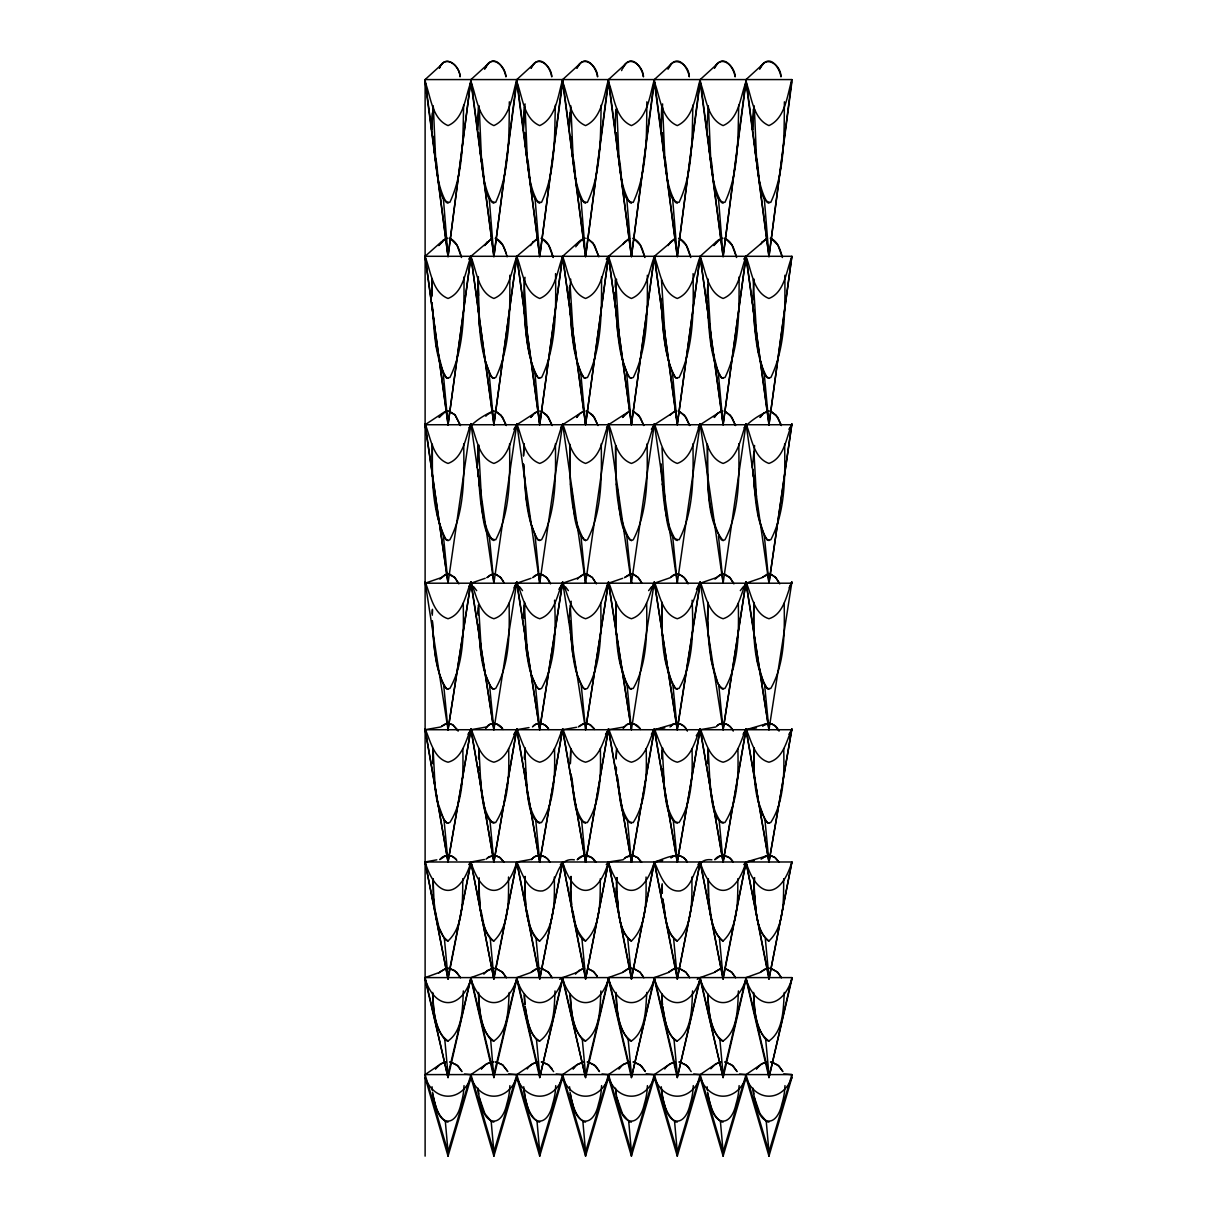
<?xml version="1.0" encoding="UTF-8"?>
<svg xmlns="http://www.w3.org/2000/svg" width="1217" height="1217" viewBox="0 0 1217 1217"><rect width="100%" height="100%" fill="white"/><g stroke="black" fill="none" stroke-linecap="round" stroke-linejoin="round"><path stroke-width="1.5" d="M523.538 456.071L524.04 443.749M432.309 615.224L432.4 609.884M478.342 276.624L478.433 295.746L477.977 279.788M478.159 615.224L478.57 604.879M523.979 617.004L524.527 603.206M569.86 615.224L569.952 609.884M478.616 759.012L479.118 748.577M524.466 759.012L524.968 748.577M616.152 759.012L616.654 748.577M616.274 887.832L616.03 899.971L617.08 877.594M662.002 759.012L662.504 748.577M569.358 287.029L569.039 303.2L570.712 279.134M615.102 292.415L614.889 303.2L616.547 279.134M615.209 287.029L615.346 279.834M662.2 883.755L662.276 892.822M432.704 992.433C433.724 1008.574 433.465 1031.103 448.039 1040.961C462.901 1030.693 462.551 1007.539 463.327 990.927M478.555 992.433C479.574 1008.574 479.315 1031.103 493.889 1040.961C508.463 1031.103 508.189 1008.574 509.208 992.433M616.091 992.433C617.11 1008.574 616.852 1031.103 631.425 1040.961C645.999 1031.103 645.74 1008.574 646.759 992.433M753.627 992.433C754.646 1008.574 754.388 1031.103 768.961 1040.961C783.535 1031.103 783.276 1008.574 784.296 992.433M431.883 279.058L431.746 296.674M477.718 453.789L478.083 445.726M523.508 455.447L524.04 444.175M432.309 613.733L432.446 609.291M478.144 613.733L478.342 607.815M569.845 613.733L569.997 609.291M432.278 113.014L431.639 129.9L433.252 105.773M478.327 107.385L477.49 129.9L479.102 105.773M478.6 757.856L479.057 749.413M524.177 107.385L523.34 129.9L525.059 103.901M524.451 757.856L525.044 747.786M569.815 113.014L569.176 129.9L570.788 105.773M615.026 129.9L615.802 109.256M616.137 757.856L616.608 749.413M661.713 107.385L660.877 129.9L662.611 103.901M661.987 757.856L662.58 747.786M753.338 109.256L752.562 129.9L754.175 105.773M433.085 880.636L434.104 904.627M464.042 1085.61L463.525 1092.197A83.988 78.709 0 0 1 460.954 1103.986C456.04 1126.805 440.037 1126.805 435.123 1103.986A83.988 78.709 0 0 1 432.537 1092.197M509.893 1085.61L509.375 1092.197A83.988 78.709 0 0 1 506.789 1103.986C501.891 1126.805 485.872 1126.805 480.974 1103.986A83.988 78.709 0 0 1 478.387 1092.197L477.977 1088.211M555.743 1085.61L555.226 1092.197A83.988 78.709 0 0 1 552.64 1103.986C547.741 1126.805 531.723 1126.805 526.824 1103.986A83.988 78.709 0 0 1 524.238 1092.197L523.964 1089.534M601.594 1085.61L601.076 1092.197A83.988 78.709 0 0 1 598.49 1103.986C593.577 1126.805 577.573 1126.805 572.659 1103.986A83.988 78.709 0 0 1 570.088 1092.197M647.429 1085.61L646.912 1092.197A83.988 78.709 0 0 1 644.341 1103.986C639.427 1126.805 623.423 1126.805 618.51 1103.986A83.988 78.709 0 0 1 615.924 1092.197L615.513 1088.211M693.279 1085.61L692.762 1092.197A83.988 78.709 0 0 1 690.176 1103.986C685.277 1126.805 669.259 1126.805 664.36 1103.986A83.988 78.709 0 0 1 661.774 1092.197L661.5 1089.534M708.172 880.636C709.146 900.169 707.427 926.304 722.426 940.893A2.936 2.936 0 0 0 723.111 940.969C738.978 926.304 737.578 899.12 737.867 878.674M739.13 1085.61L738.613 1092.197A83.988 78.709 0 0 1 736.026 1103.986C731.128 1126.805 715.109 1126.805 710.211 1103.986A83.988 78.709 0 0 1 707.625 1092.197M784.98 1085.61L784.463 1092.197A83.988 78.709 0 0 1 781.877 1103.986C776.963 1126.805 760.96 1126.805 756.046 1103.986A83.988 78.709 0 0 1 753.475 1092.197L753.049 1088.211M478.159 446.015L477.186 467.769L479.011 445.163M753.566 899.971L754.616 877.594M431.944 278.51L431.746 295.883M432.248 445.62C432.126 476.973 431.381 511.414 446.167 539.74L448.039 540.531L449.894 539.74C464.879 510.821 464.103 475.71 463.723 443.749M477.764 451.264L478.098 445.62M569.784 445.62C569.662 476.973 568.932 511.414 583.719 539.74L585.575 540.531L587.446 539.74C602.415 510.821 601.639 475.71 601.259 443.749M615.635 445.62C615.513 476.973 614.768 511.414 629.554 539.74L631.425 540.531L633.281 539.74C648.265 510.821 647.49 475.71 647.109 443.749M707.32 445.62C707.214 476.973 706.468 511.414 721.255 539.74L723.111 540.531L724.982 539.74C739.951 510.821 739.175 475.71 738.795 443.749M616.213 603.206L616.228 632.064L619.97 661.637L626.086 683.3L629.782 688.594L633.236 688.472C647.611 663.235 647.064 631.608 646.638 603.206M662.063 603.206L662.078 632.064L665.821 661.637L671.936 683.3L675.633 688.594L679.071 688.472C693.69 662.276 693.386 629.524 692.108 600.164M707.914 603.206L707.929 632.064L711.671 661.637L717.787 683.3L721.483 688.594L724.921 688.472C739.297 663.235 738.749 631.608 738.323 603.206M753.749 603.206L753.764 632.064L757.506 661.637L763.637 683.3L767.318 688.594L770.772 688.472C785.148 663.235 784.6 631.608 784.174 603.206M706.727 129.9L708.324 105.773M432.339 444.175L432.4 476.729M523.188 303.2L524.983 277.278M569.875 444.175L569.936 476.729M615.619 445.726L615.787 476.729M706.575 303.2L708.248 279.134M707.427 444.175C708.69 472.424 703.882 518.107 723.111 540.531M752.425 303.2L754.099 279.134M433.267 748.577L432.811 763.774M570.803 748.577L570.347 763.774M708.355 748.577L707.898 763.774M754.19 748.577L754.205 773.616L758.389 801.744L764.976 820.136L767.957 822.981L770.711 822.57C784.478 801.258 784.235 773.251 783.733 748.577M524.618 602.248L524.01 618.373M616.304 602.248C615.817 630.847 614.92 663.082 629.615 688.472L631.425 689.172M662.154 602.248C661.668 630.847 660.77 663.082 675.465 688.472L677.276 689.172M708.005 602.248L707.396 619.909M753.84 602.248C753.353 630.847 752.471 663.082 767.151 688.472L768.961 689.172M433.282 878.674L433.298 896.594M479.133 878.674C479.544 898.846 477.977 925.681 493.189 940.893A2.936 2.936 0 0 0 493.889 940.969C509.984 925.818 508.554 897.994 508.508 877.016M525.105 877.016C525.181 897.72 523.584 925.179 539.04 940.893A2.936 2.936 0 0 0 539.724 940.969C555.834 925.818 554.404 897.994 554.343 877.016M570.956 877.016C570.91 897.994 569.465 925.818 585.575 940.969C601.426 926.304 600.042 899.12 600.331 878.674M616.395 881.99L616.669 878.674M708.355 878.674L708.385 896.594M753.932 881.99L754.205 878.674M433.222 749.413L432.765 763.287M570.758 749.413L570.317 763.287M708.294 749.413L707.853 763.287M754.281 747.786C753.49 772.749 753.429 800.999 767.212 822.57L768.961 823.179M479.209 877.807L478.783 889.886L479.954 904.627M525.181 876.392L524.618 889.886L525.79 904.627M571.032 876.392L570.469 889.886L571.64 904.627M616.471 880.636L616.745 877.807M754.023 880.636L754.281 877.807M752.273 467.769L754.586 445.483M568.674 621.72L571.214 601.244M425.113 1156.15L425.113 79.577L791.887 79.577L768.961 256.65L746.036 81.904L746.036 79.577L763.029 64.06C771.289 54.765 779.975 69.126 780.979 76.854C781.04 64.136 764.656 54.217 759.727 69.263M531.114 68.03C536.895 53.746 551.666 65.596 551.757 76.869C550.753 69.141 542.067 54.75 533.791 64.06L516.814 79.577C512.22 94.941 510.303 118.201 493.889 125.594C477.718 118.794 476.684 96.386 470.964 81.904C465.244 96.386 464.194 118.794 448.039 125.594C431.868 118.794 430.833 96.386 425.113 81.904L448.039 256.65L470.964 79.577L487.956 64.06C496.217 54.765 504.903 69.126 505.907 76.854C505.709 65.961 491.242 53.35 485.309 67.969M470.964 81.904L493.889 256.65L516.814 81.904C522.519 96.386 523.569 118.794 539.724 125.594C556.154 118.201 558.071 94.941 562.65 79.577L579.642 64.06C587.902 54.765 596.589 69.126 597.593 76.854C597.517 65.566 582.73 53.761 576.964 68.03M516.814 81.904L539.724 256.65L562.65 81.904C568.369 96.386 569.419 118.794 585.575 125.594C602.004 118.201 603.906 94.941 608.5 79.577L625.492 64.06C633.753 54.765 642.439 69.126 643.443 76.854C643.352 65.566 628.581 53.761 622.815 68.03M562.65 81.904L585.575 256.65L608.5 81.904C614.22 96.386 615.254 118.794 631.425 125.594C647.855 118.201 649.756 94.941 654.35 79.577L671.343 64.06C679.603 54.765 688.29 69.126 689.294 76.854C689.339 64.136 672.971 54.217 668.027 69.263M608.5 81.904L631.425 256.65L654.35 81.904C660.07 96.386 661.105 118.794 677.276 125.594C693.69 118.201 695.607 94.941 700.186 79.577L717.178 64.06C725.454 54.765 734.125 69.126 735.129 76.854C735.053 65.566 720.281 53.761 714.501 68.03M654.35 81.904L677.276 256.65L700.186 81.904C705.906 96.386 706.955 118.794 723.111 125.594C739.282 118.794 740.316 96.386 746.036 81.904C751.756 96.386 752.806 118.794 768.961 125.594C785.391 118.201 787.293 94.941 791.887 79.577M700.186 81.904L723.111 256.65L746.036 81.904M768.961 256.65L791.887 81.904M468.712 259.13L470.964 256.3L448.039 424.733L470.964 256.3L492.018 238.441M585.301 238.167L580.6 240.175L562.65 256.3L539.724 424.733L516.814 256.3L493.889 424.733L516.814 256.3L537.868 238.441M523.477 298.211C524.74 323.342 526.276 349.142 534.917 372.995L539.724 424.733L562.65 256.3L585.575 424.733L608.5 256.3L629.554 238.441M576.462 359.198L580.768 372.995L585.575 424.733L608.5 256.3L606.249 259.13M722.837 238.167L718.136 240.175L700.186 256.3L677.276 424.733L654.35 256.3L631.425 424.733L654.35 256.3L675.405 238.441M661.014 298.211C662.291 323.342 663.813 349.142 672.469 372.995L677.276 424.733L700.186 256.3L723.111 424.733L746.036 256.3L767.106 238.441M706.94 301.268L711.504 346.632L718.304 372.995L723.111 424.733L746.036 256.3L743.8 259.13M791.887 256.3L768.961 424.733L791.887 256.3L425.113 256.3L448.039 424.733L443.231 372.995L436.416 346.632L431.944 302.835M432.948 484.001L437.801 517.636L443.399 535.815L448.039 583.202L425.113 423.896C430.651 437.238 432.552 457.972 448.039 463.434C463.525 457.972 465.426 437.238 470.964 423.896L493.889 583.202L516.814 423.896L539.724 583.202L562.65 423.896L585.575 583.202L608.5 423.896L631.425 583.202L654.35 423.896L677.276 583.202L700.186 423.896L723.111 583.202L746.036 423.896L768.961 583.202L791.887 423.896C786.349 437.238 784.448 457.972 768.961 463.434C753.475 457.972 751.574 437.238 746.036 423.896C740.499 437.238 738.597 457.972 723.111 463.434C707.625 457.972 705.723 437.238 700.186 423.896C694.664 437.238 692.762 457.972 677.276 463.434C661.789 457.972 659.888 437.238 654.35 423.896C648.813 437.238 646.912 457.972 631.425 463.434C615.939 457.972 614.037 437.238 608.5 423.896C602.963 437.238 601.061 457.972 585.575 463.434C570.088 457.972 568.187 437.238 562.65 423.896C557.112 437.238 555.211 457.972 539.724 463.434C524.238 457.972 522.336 437.238 516.814 423.896C511.277 437.238 509.375 457.972 493.889 463.434C478.403 457.972 476.501 437.238 470.964 423.896L448.039 583.202L425.113 424.733L444.342 412.015L447.506 411.011M791.887 423.896L768.961 583.202L764.337 535.815L758.723 517.636L753.871 484.001M789.072 587.841L791.887 582C786.471 594.596 783.946 614.129 768.961 618.738C753.977 614.129 751.467 594.596 746.036 582C740.621 594.596 738.095 614.129 723.111 618.738C708.142 614.129 705.617 594.596 700.186 582C694.77 594.596 692.245 614.129 677.276 618.738C662.291 614.129 659.766 594.596 654.35 582C648.92 594.596 646.41 614.129 631.425 618.738C616.441 614.129 613.916 594.596 608.5 582C603.084 594.596 600.559 614.129 585.575 618.738C570.59 614.129 568.08 594.596 562.65 582C557.234 594.596 554.709 614.129 539.724 618.738C524.755 614.129 522.23 594.596 516.814 582C511.383 594.596 508.858 614.129 493.889 618.738C478.905 614.129 476.379 594.596 470.964 582L448.039 729.728L470.964 582C465.533 594.596 463.023 614.129 448.039 618.738C433.054 614.129 430.529 594.596 425.113 582L448.039 729.728L443.703 685.262C434.941 665.334 433.495 643.002 432.354 621.507M539.724 728.907L562.65 582L539.724 729.728L516.814 582L493.889 729.728L470.964 583.202L485.187 578.303M608.5 582L585.575 729.728L608.5 582L631.425 729.728L608.5 583.202L622.724 578.303M654.35 582L677.276 729.728L654.35 582L631.425 729.728L627.09 685.262M677.276 728.907L700.186 582L723.111 729.728L746.036 582L723.111 729.728L718.791 685.262C710.013 665.334 708.583 643.002 707.442 621.507M791.887 582L768.961 729.728L746.036 583.202L762.04 577.695L766.558 574.515A7.241 7.196 0 0 1 771.274 574.485L775.807 577.603L779.747 583.871M448.039 862.138L470.964 728.907C476.258 740.605 479.574 758.587 493.889 762.207C508.189 758.587 511.52 740.605 516.814 728.907C522.093 740.605 525.425 758.587 539.724 762.207C554.039 758.587 557.356 740.605 562.65 728.907C567.943 740.605 571.275 758.587 585.575 762.207C599.875 758.587 603.206 740.605 608.5 728.907C613.794 740.605 617.125 758.587 631.425 762.207C645.725 758.587 649.057 740.605 654.35 728.907C659.644 740.605 662.961 758.587 677.276 762.207C691.575 758.587 694.907 740.605 700.186 728.907C705.48 740.605 708.811 758.587 723.111 762.207C737.426 758.587 740.742 740.605 746.036 728.907C751.33 740.605 754.662 758.587 768.961 762.207C783.261 758.587 786.593 740.605 791.887 728.907L768.961 862.138L746.036 728.907L723.111 862.138L700.186 728.907L677.276 862.138L654.35 728.907L631.425 862.138L608.5 728.907L585.575 862.138L562.65 728.907L539.724 862.138L516.814 728.907L493.889 862.138L470.964 728.907C465.67 740.605 462.338 758.587 448.039 762.207C433.739 758.587 430.407 740.605 425.113 728.907L448.039 862.138L444.053 820.136L437.466 801.744L433.358 774.56M768.961 862.138L791.887 728.907M470.964 728.907L448.039 861.986L425.113 729.728L440.813 726.96L446.806 723.415M516.814 728.907L493.889 862.138M562.65 728.907L539.724 862.138M608.5 728.907L585.575 862.138M700.186 728.907L677.276 862.138M549.841 862.199C546.707 855.338 536.803 852.782 531.859 859.202L516.814 861.986C505.39 899.682 482.54 899.895 470.964 862.138C459.387 899.774 436.69 899.774 425.113 862.138L448.039 979.107L470.964 861.986L484.351 859.506M470.964 862.138L493.889 979.107L516.814 862.138C522.123 872.878 527.402 892.548 542.599 890.92C559.531 886.006 554.252 857.027 574.363 859.826M516.814 862.138L539.724 979.107L562.65 862.138C574.241 899.895 597.075 899.682 608.5 861.986L623.074 859.75L626.481 856.798L631.197 855.368M562.65 862.138L585.575 979.107L608.5 862.138C620.092 899.895 642.926 899.682 654.35 861.986C663.995 859.415 680.516 848.918 687.377 862.199M608.5 862.138L631.425 979.107L654.35 862.138C659.66 872.878 664.938 892.548 680.136 890.92C697.082 886.006 691.788 857.027 711.899 859.826M654.35 862.138L677.276 979.107L700.186 862.138C711.778 899.895 734.612 899.682 746.036 861.986L768.733 855.368M700.186 862.138L723.111 979.107L746.036 862.138C757.628 899.895 780.462 899.682 791.887 861.986L425.113 861.986L448.039 979.107M746.036 862.138L768.961 979.107L791.887 862.138M468.712 864.618L470.964 861.986L448.039 977.601L444.403 938.748L438.926 927.217L434.819 909.525M560.398 864.618L562.65 861.986L539.724 979.107M606.249 864.618L608.5 861.986L585.575 979.107M662.717 860.449L654.35 861.986L631.425 979.107M697.934 864.618L700.186 861.986L677.276 979.107M791.887 861.986L768.961 979.107M552.153 977.829L548.426 972.277L542.113 968.626A10.603 10.36 0 0 0 537.032 968.702L530.764 972.55L516.814 977.601L516.814 979.107C506.576 1010.429 481.187 1010.429 470.964 979.107C460.726 1010.429 435.336 1010.429 425.113 979.107L448.039 1077.577L470.964 977.601L484.929 972.55L491.181 968.702A10.603 10.36 0 0 1 496.262 968.626L502.575 972.277L506.318 977.829M470.964 979.107L493.889 1077.577L516.814 979.107C527.037 1010.429 552.427 1010.429 562.65 979.107L562.65 977.601L576.615 972.55L582.882 968.702A10.603 10.36 0 0 1 584.571 968.397M516.814 979.107L539.724 1077.577L562.65 979.107C572.888 1010.429 598.277 1010.429 608.5 979.107L608.5 977.601L622.465 972.55L628.733 968.702A10.603 10.36 0 0 1 633.814 968.626L640.127 972.277L643.854 977.829M562.65 979.107L585.575 1077.577L608.5 979.107C618.723 1010.429 644.112 1010.429 654.35 979.107L654.35 977.601L668.316 972.55L674.568 968.702A10.603 10.36 0 0 1 679.649 968.626L685.962 972.277L689.704 977.829M608.5 979.107L631.425 1077.577L654.35 979.107C664.573 1010.429 689.963 1010.429 700.186 979.107L700.186 977.601L714.151 972.55L720.418 968.702A10.603 10.36 0 0 1 722.107 968.397M654.35 979.107L677.276 1077.577L700.186 979.107C710.424 1010.429 735.813 1010.429 746.036 979.107L746.036 977.601L760.001 972.55L766.269 968.702A10.603 10.36 0 0 1 771.35 968.626L777.663 972.277L781.39 977.829M700.186 979.107L723.111 1077.577L746.036 979.107C756.274 1010.429 781.664 1010.429 791.887 979.107L791.887 977.601L425.113 977.601L448.039 1077.577M746.036 979.107L768.961 1077.577L791.887 979.107M559.729 979.35L562.65 977.601L539.724 1077.577M697.265 979.35L700.186 977.601L677.276 1077.577M791.887 977.601L768.961 1077.577M791.887 256.65C786.258 270.615 784.828 292.278 768.961 298.469C753.095 292.278 751.68 270.615 746.036 256.65C740.408 270.615 738.993 292.278 723.111 298.469C707.244 292.278 705.83 270.615 700.186 256.65C694.557 270.615 693.142 292.278 677.276 298.469C661.394 292.278 659.979 270.615 654.35 256.65C648.707 270.615 647.292 292.278 631.425 298.469C615.559 292.278 614.129 270.615 608.5 256.65C602.871 270.615 601.441 292.278 585.575 298.469C569.708 292.278 568.293 270.615 562.65 256.65C557.021 270.615 555.606 292.278 539.724 298.469C523.858 292.278 522.443 270.615 516.814 256.65C511.17 270.615 509.756 292.278 493.889 298.469C478.007 292.278 476.592 270.615 470.964 256.65C465.32 270.615 463.905 292.278 448.039 298.469C432.172 292.278 430.742 270.615 425.113 256.65L448.039 423.896M537.427 1062.091L533.016 1063.582L516.814 1074.596L516.814 1077.577C507.443 1102.389 480.319 1102.389 470.964 1077.577C461.593 1102.389 434.484 1102.389 425.113 1077.577L448.039 1156.15L470.964 1077.577L470.964 1074.596L487.165 1063.582L493.889 1061.893M470.964 1077.577L493.889 1156.15L516.814 1077.577C526.17 1102.389 553.294 1102.389 562.65 1077.577L562.65 1074.596L577.999 1064.084L583.369 1062.076M516.814 1077.577L539.724 1156.15L562.65 1077.577C572.02 1102.389 599.129 1102.389 608.5 1077.577L608.5 1074.596L623.849 1064.084L629.204 1062.076M562.65 1077.577L585.575 1156.15L608.5 1077.577C617.871 1102.389 644.98 1102.389 654.35 1077.577L654.35 1074.596L669.7 1064.084L675.055 1062.076L670.552 1063.582L666.642 1066.594M608.5 1077.577L631.425 1156.15L654.35 1077.577C663.706 1102.389 690.83 1102.389 700.186 1077.577L700.186 1074.596L716.402 1063.582L720.814 1062.091L715.55 1064.084L710.834 1068.663M654.35 1077.577L677.276 1156.15L700.186 1077.577C709.557 1102.389 736.681 1102.389 746.036 1077.577L746.036 1074.596L762.238 1063.582L766.664 1062.091L761.386 1064.084L756.685 1068.663M700.186 1077.577L723.111 1156.15L746.036 1077.577C755.407 1102.389 782.516 1102.389 791.887 1077.577L791.887 1074.596L783.718 1073.926M746.036 1077.577L768.961 1156.15L791.887 1077.577M464.422 1074.063L470.964 1074.596L448.039 1151.89L448.039 1156.15M508.645 1073.926L516.814 1074.596L493.889 1151.89L493.889 1156.15M556.123 1074.063L562.65 1074.596L539.724 1151.89L539.724 1156.15M601.959 1074.063L608.5 1074.596L585.575 1151.89L585.575 1156.15M646.181 1073.926L654.35 1074.596L631.425 1151.89L631.425 1156.15M693.66 1074.063L700.186 1074.596L677.276 1151.89L677.276 1156.15M739.51 1074.063L746.036 1074.596L723.111 1151.89L723.111 1156.15M621.583 70.601L622.191 69.263M484.64 69.263L487.956 64.06M575.778 246.808L579.094 241.651M439.428 68.03C445.148 53.67 460.026 65.596 460.056 76.854C459.859 65.961 445.392 53.35 439.459 67.969M438.865 245.591L443.064 240.175L447.765 238.167M484.716 245.591L487.408 241.651M530.551 245.591L533.259 241.651M668.103 245.591L670.795 241.651M713.938 245.591L716.646 241.651M469.077 586.29L470.964 583.202M513.985 587.841L516.814 582M558.892 589.378L562.65 583.202L578.653 577.695L583.171 574.515A7.241 7.196 0 0 1 587.887 574.485L592.42 577.603L596.36 583.871M606.629 586.29L608.5 583.202M651.536 587.841L654.35 583.202L670.354 577.695L674.872 574.515A7.241 7.196 0 0 1 679.588 574.485L684.106 577.603L688.046 583.871M696.443 589.378L700.186 582M744.165 586.29L746.036 583.202M531.144 67.969L533.791 64.06M576.995 67.969L579.642 64.06M622.845 67.969L625.492 64.06M668.696 67.969L671.343 64.06M714.531 67.969L717.178 64.06M760.382 67.969L763.029 64.06M622.891 244.465L624.945 241.651M760.442 244.465L762.481 241.651M467.997 734.247L470.964 729.728L486.648 726.96C491.075 720.981 500.05 723.248 503.017 729.455M513.848 734.247L516.814 729.728L529.015 727.583M560.687 732.74L562.65 729.728L576.599 727.264M605.549 734.247L608.5 729.728L624.199 726.96C628.611 720.981 637.586 723.248 640.553 729.455M651.384 734.247L654.35 728.907M696.246 735.753L700.186 729.728L715.885 726.96M743.085 734.247L746.036 728.907M788.935 734.247L791.887 729.728L425.113 729.728M468.956 427.775C475.315 420.717 484.564 414.875 493.357 411.011M513.802 429.297L516.814 424.733L537.412 411.392M560.657 427.775L562.65 424.733L583.247 411.392M606.507 427.775L608.5 424.733L629.098 411.392M651.354 429.297L654.35 424.733L674.948 411.392M698.193 427.775L700.186 424.733L720.799 411.392M744.043 427.775C750.524 420.702 759.925 414.465 768.961 410.981M788.89 429.297L791.887 424.733L425.113 424.733M439.352 417.188L439.976 416.229M531.038 417.188L534.491 413.095L539.192 411.011M576.888 417.188L577.527 416.229M622.739 417.188L629.295 411.316M714.425 417.188L715.064 416.229M760.275 417.188L760.914 416.229M439.094 245.165L445.696 238.593M484.944 245.165L491.531 238.593M576.63 245.165L583.232 238.593M714.181 245.165L720.768 238.593M439.17 417.461L445.711 411.392M530.871 417.461L532.924 414.632M576.721 417.461L580.342 413.095L585.042 411.011M622.556 417.461L624.625 414.632M714.257 417.461L717.878 413.095L722.579 411.011M760.108 417.461L763.728 413.095L768.429 411.011M485.826 416.229L487.15 414.556M439.9 579.201L445.635 574.515A7.241 7.196 0 0 1 450.351 574.485L454.869 577.603L458.824 583.871M577.451 579.201L578.653 577.695M714.987 579.201L720.723 574.515A7.241 7.196 0 0 1 725.423 574.485L729.957 577.603L733.897 583.871M648.615 590.641L651.475 586.898M740.316 590.641L743.176 586.898M435.762 1068.663L440.463 1064.084L445.818 1062.076M481.613 1068.663L486.313 1064.084L491.668 1062.076M573.298 1068.663L576.812 1064.905L583.278 1062.091M619.149 1068.663L622.663 1064.905L629.128 1062.091M440.63 415.347L441.299 414.556M578.181 415.347L578.836 414.556M669.867 415.347L673.564 412.015L676.743 411.011M715.718 415.347L716.387 414.556M761.568 415.347L762.222 414.556M743.785 864.618L746.036 861.986L754.403 860.449M486.648 726.96L485.553 728.283L489.553 724.571L493.889 723.324M624.199 726.96L623.104 728.283L627.09 724.571L631.425 723.324M438.652 973.007L445.346 968.702A10.603 10.36 0 0 1 450.427 968.626L456.74 972.277L460.467 977.829M484.929 972.55L483.697 974.011L487.439 970.405L493.889 968.352M576.615 972.55L575.398 974.011L579.125 970.405L583.369 968.58M532.863 242.107L537.382 238.593M624.564 242.107L629.083 238.593M670.415 242.107L674.918 238.593M762.101 242.107L766.619 238.593M439.778 859.643L445.863 855.627M531.464 859.643C536.225 852.904 546.448 855.003 549.749 862.047M486.967 577.695L489.934 575.23L493.889 574.105M532.818 577.695C538.157 570.545 548.015 575.869 550.145 583.095M624.504 577.695L629.022 574.515A7.241 7.196 0 0 1 633.738 574.485L638.256 577.603L640.979 581.437M532.498 726.96C536.925 720.981 545.901 723.248 548.867 729.455M578.349 726.96L584.343 723.415M670.035 726.96C674.461 720.981 683.437 723.248 686.403 729.455M440.174 859.202C444.448 853.649 453.241 854.577 456.877 860.343M486.024 859.202L488.945 856.798L493.661 855.368M761.097 859.202L765.569 856.038M487.089 414.632L493.889 410.981M442.106 64.06L425.113 79.577L448.039 256.65M432.811 1093.977C434.819 1103.652 437.131 1114.818 445.316 1121.253L448.039 1151.89L425.113 1074.596L441.315 1063.582L445.741 1062.091M425.113 256.3L441.558 241.651M441.452 577.345L445.787 574.47M487.287 577.345L491.622 574.47A7.241 7.196 0 0 1 496.201 574.485L500.719 577.603L503.442 581.437M533.137 577.345L537.473 574.47A7.241 7.196 0 0 1 542.037 574.485L546.57 577.603L550.51 583.871M578.988 577.345L583.323 574.47M624.838 577.345L631.425 574.105M670.673 577.345C676.241 570.499 685.506 576.204 687.696 583.095M716.524 577.345L720.86 574.47M762.374 577.345L768.961 574.105M439.626 971.987L445.833 968.58M531.327 971.987L535.358 969.264L539.724 968.352M623.013 971.987L627.059 969.264L631.425 968.352M668.863 971.987L672.895 969.264L677.276 968.352M714.714 971.987L720.905 968.58M760.564 971.987L764.595 969.264L768.961 968.352M441.634 726.123L445.848 723.628M533.335 726.123C537.579 721.498 545.003 723.278 548.076 728.314M579.17 726.123L583.384 723.628M670.871 726.123C676.241 720.327 684.882 724.769 687.392 731.128M716.722 726.123C721.392 720.951 729.424 723.826 732.254 729.455M762.557 726.123C767.242 720.951 775.275 723.826 778.104 729.455M717.315 725.606C722.822 720.479 730.778 725.134 733.242 731.128M763.165 725.606L768.961 723.324M487.545 857.772L493.889 855.368M625.082 857.772L631.425 855.368M762.633 857.772L768.961 855.368M673.868 856.038L670.826 857.848C676.104 852.934 684.319 856.175 687.286 862.047M433.161 137.354A411.224 408.014 0 0 0 434.849 156.065C439.428 165.193 435.245 202.159 449.834 202.372C463.844 172.54 462.764 137.521 463.647 105.118M478.707 132.607A411.224 408.014 0 0 0 480.7 156.065C485.279 165.193 481.08 202.159 495.684 202.372C509.953 171.491 508.965 135.315 509.33 101.817M525.196 142.054L524.557 132.577A411.224 408.014 0 0 0 526.55 156.065C531.114 165.193 526.931 202.159 541.535 202.372C555.545 172.54 554.465 137.521 555.348 105.118M570.697 137.354A411.224 408.014 0 0 0 572.386 156.065C576.964 165.193 572.781 202.159 587.385 202.372C601.396 172.54 600.316 137.521 601.183 105.118M616.243 132.607A411.224 408.014 0 0 0 618.236 156.065C622.815 165.193 618.632 202.159 633.22 202.372C647.49 171.491 646.501 135.315 646.866 101.817M662.611 140.153L662.094 132.577A411.224 408.014 0 0 0 664.086 156.065C668.665 165.193 664.467 202.159 679.071 202.372C693.082 172.54 692.001 137.521 692.884 105.118M708.233 137.354A411.224 408.014 0 0 0 709.937 156.065C714.501 165.193 710.317 202.159 724.921 202.372C738.932 172.54 737.852 137.521 738.734 105.118M754.312 140.518A411.224 408.014 0 0 0 755.772 156.065C760.351 165.193 756.168 202.159 770.772 202.372C785.026 171.491 784.037 135.315 784.402 101.817M443.231 372.995L446.517 377.833L449.91 377.529C464.833 346.875 463.936 310.396 464.042 276.883M477.52 293.601L479.346 324.665L484.762 359.198L490.253 375.277L492.976 378.183L495.76 377.529C510.821 346.358 509.923 309.301 509.801 275.255M534.917 372.995L538.203 377.833L541.611 377.529C556.823 345.841 555.895 308.205 555.56 273.627M580.768 372.995L584.054 377.833L587.461 377.529C602.369 346.875 601.472 310.396 601.578 276.883M615.406 304.387L617.734 332.287L622.313 359.198L627.789 375.277L630.512 378.183L633.296 377.529C648.372 346.358 647.459 309.301 647.338 275.255M672.469 372.995L675.754 377.833L679.147 377.529C694.375 345.841 693.431 308.205 693.097 273.627M718.304 372.995L721.59 377.833L724.997 377.529C739.921 346.875 739.008 310.396 739.115 276.883M759.849 359.198C762.451 363.442 762.39 380.054 770.848 377.529C785.908 346.358 784.995 309.301 784.874 275.255M478.798 484.001C483.149 494.33 479.376 539.527 495.745 539.74C510.729 510.821 509.953 475.71 509.573 443.749M523.553 464.133L526.2 498.27L530.795 523.173L536.241 537.808L538.857 540.348L541.595 539.74C556.565 510.821 555.789 475.71 555.408 443.749M662.185 484.001C666.536 494.33 662.763 539.527 679.132 539.74C694.116 510.821 693.34 475.71 692.96 443.749M764.337 535.815L767.501 540.044L770.833 539.74C785.802 510.821 785.026 475.71 784.646 443.749M443.703 685.262L446.943 688.913L449.849 688.472C464.225 663.235 463.677 631.608 463.251 603.206M478.357 626.283L480.821 652.023L485.324 674.172L490.618 686.936L493.068 689.02L495.684 688.472C510.075 663.235 509.527 631.608 509.086 603.206M524.299 627.911L526.672 652.023L531.175 674.172L536.469 686.936L538.903 689.02L541.535 688.472C556.154 662.276 555.85 629.524 554.572 600.164M569.906 621.507L572.522 652.023L577.025 674.172L582.319 686.936L584.753 689.02L587.385 688.472C601.761 663.235 601.213 631.608 600.787 603.206M583.415 855.627L577.223 859.75C581.969 852.813 592.436 855.003 595.691 862.199M720.951 855.627L714.759 859.75C719.506 852.813 729.987 855.003 733.227 862.199M425.113 977.601L439.078 972.55M441.117 577.695L425.113 583.202L791.887 583.202M531.038 578.303L516.814 583.202L539.724 729.728L535.404 685.262M716.205 577.695L700.186 583.202L677.276 729.728L672.94 685.262M444.053 820.136L447.035 822.981L449.788 822.57C463.54 801.258 463.312 773.251 462.81 748.577M479.209 774.56C483.119 784.448 479.817 822.418 495.638 822.57C509.391 801.258 509.162 773.251 508.645 748.577M524.664 768.87C527.95 779.093 525.303 822.555 541.489 822.57C555.241 801.258 555.013 773.251 554.496 748.577M570.895 774.56C574.804 784.448 571.518 822.418 587.324 822.57C601.092 801.258 600.863 773.251 600.346 748.577M616.745 774.56C620.655 784.448 617.354 822.418 633.175 822.57C646.927 801.258 646.699 773.251 646.197 748.577M662.215 768.87C665.501 779.093 662.839 822.555 679.025 822.57C692.777 801.258 692.549 773.251 692.032 748.577M708.431 774.56C712.356 784.448 709.055 822.418 724.876 822.57C738.628 801.258 738.4 773.251 737.882 748.577M444.403 938.748L447.354 940.893A2.936 2.936 0 0 0 448.039 940.969C463.89 926.304 462.506 899.12 462.795 878.674M616.395 891.498C618.845 907.441 617.415 929.575 630.741 940.893A2.936 2.936 0 0 0 631.425 940.969C647.535 925.818 646.09 897.994 646.044 877.016M662.778 899.682C665.76 912.902 664.695 931.948 676.576 940.893A2.936 2.936 0 0 0 677.276 940.969C693.371 925.818 691.941 897.994 691.895 877.016M753.932 891.498C756.396 907.441 754.951 929.575 768.277 940.893A2.936 2.936 0 0 0 768.961 940.969C784.813 926.304 783.429 899.12 783.718 878.674M674.477 723.826L654.35 729.728L631.425 862.138M766.178 723.826L746.036 729.728L723.111 862.138M537.518 1062.076L532.164 1064.084L529.03 1066.67A20.324 19.046 0 0 0 527.22 1068.998M425.113 861.986L436.827 859.826M664.817 727.888L654.35 729.728L677.276 861.986L673.29 820.136M756.502 727.888L746.036 729.728L768.961 861.986L764.976 820.136M425.113 1074.596L791.887 1074.596L768.961 1151.89L768.961 1156.15M631.425 540.531C616.578 527.965 620.837 501.328 616.334 484.001M585.575 540.531C570.727 527.965 575.002 501.328 570.484 484.001M448.039 540.531L445.696 539.298L443.399 535.815M448.039 968.352L454.489 970.405L459.813 976.521M723.111 855.368L729.455 857.772L733.136 862.047M585.575 855.368L591.918 857.772L595.6 862.047M448.039 855.368L452.328 856.433L456.299 859.643M585.575 723.324L589.91 724.571L594.717 729.455M448.039 723.324L452.374 724.571L457.166 729.455M585.909 723.324L590.519 724.952L593.926 728.314M448.373 723.324L452.983 724.952L458.155 731.128M723.111 574.105L729.713 577.345L733.532 583.095M585.575 574.105L592.162 577.345L595.995 583.095M448.039 574.105L454.626 577.345L458.459 583.095M448.039 410.981L454.839 414.632L460.452 425.554M770.331 855.475L774.986 857.529L779.078 862.199M632.794 855.475L637.449 857.529L641.526 862.199M495.258 855.475L499.913 857.529L503.99 862.199M771.259 1062.091L777.724 1064.905L782.622 1071.112M725.408 1062.091L731.873 1064.905L736.787 1071.112M679.573 1062.091L686.023 1064.905L689.552 1068.663M633.722 1062.091L640.188 1064.905L645.086 1071.112M587.872 1062.091L594.337 1064.905L599.236 1071.112M542.021 1062.091L548.487 1064.905L553.629 1071.599M496.186 1062.091L502.636 1064.905L507.778 1071.599M450.336 1062.091L456.801 1064.905L461.699 1071.112M770.026 411.072L776.187 415.134L781.284 425.281M724.176 411.072L730.337 415.134L735.448 425.281M678.341 411.072L684.486 415.134L689.598 425.281M632.49 411.072L638.651 415.134L643.747 425.281M586.64 411.072L592.801 415.134L597.897 425.281M540.789 411.072L546.95 415.134L552.062 425.281M494.954 411.072L501.1 415.134L506.211 425.281M449.103 411.072L455.264 415.134L460.361 425.281M768.961 940.969C755.331 930.427 756.426 908.673 753.962 892.822M723.111 940.969C710.515 932.039 711.276 912.491 708.507 898.481M677.276 940.969C664.68 932.039 665.44 912.491 662.657 898.481M631.425 940.969C617.78 930.427 618.875 908.673 616.426 892.822M539.724 940.969C529.289 935.188 529.471 919.854 526.505 909.525M493.889 940.969C483.453 935.188 483.621 919.854 480.654 909.525M448.039 940.969C435.443 932.039 436.203 912.491 433.435 898.481M725.499 968.626L731.813 972.277L735.54 977.829M587.963 968.626L592.801 970.968L596.893 975.715M771.167 968.58L777.374 971.987L780.736 976.521M725.317 968.58L731.523 971.987L734.901 976.521M679.482 968.58L685.673 971.987L689.05 976.521M633.631 968.58L639.823 971.987L643.2 976.521M587.781 968.58L593.987 971.987L597.349 976.521M541.93 968.58L548.137 971.987L551.514 976.521M496.095 968.58L502.286 971.987L505.663 976.521M770.27 238.304C778.119 241.012 780.416 250.398 782.44 257.517M724.434 238.304C732.269 241.012 734.566 250.398 736.589 257.517M678.584 238.304C686.418 241.012 688.716 250.398 690.754 257.517M632.734 238.304C640.583 241.012 642.865 250.398 644.904 257.517M586.883 238.304L592.998 242.837L598.718 256.27M541.048 238.304C548.882 241.012 551.179 250.398 553.203 257.517M495.197 238.304C502.773 240.89 505.222 249.85 507.124 256.787M449.347 238.304C457.196 241.012 459.478 250.398 461.517 257.517M723.111 823.179L721.362 822.57C710.865 808.925 710.698 790.076 708.355 773.616M677.276 823.179L675.511 822.57C664.558 807.921 664.436 787.871 662.322 770.315M631.425 823.179L629.676 822.57C619.453 809.427 619.149 791.202 616.821 775.29M585.575 823.179L583.825 822.57C573.329 808.925 573.146 790.076 570.819 773.616M539.724 823.179L537.975 822.57C527.022 807.921 526.885 787.871 524.77 770.315M493.889 823.179L492.124 822.57C481.917 809.427 481.613 791.202 479.285 775.29M448.039 823.179L446.289 822.57C435.792 808.925 435.61 790.076 433.282 773.616M771.137 855.627L775.305 857.772L778.986 862.047M633.585 855.627L637.754 857.772L641.435 862.047M496.049 855.627L500.217 857.772L503.899 862.047M723.111 689.172L718.791 685.262M585.575 689.172L583.764 688.472C572.766 672.225 572.842 650.958 570.377 632.064M539.724 689.172L537.929 688.472C526.337 670.81 526.505 647.916 524.299 627.485M493.889 689.172L492.079 688.472C480.076 669.867 480.411 645.862 478.281 624.443M448.039 689.172L446.228 688.472C433.784 668.711 434.165 643.382 432.354 620.731M768.961 540.531L767.106 539.74C754.799 518.898 755.24 492.885 752.958 469.366M677.276 540.531L675.405 539.74C662.52 517.316 663.098 489.508 661.12 464.301M539.724 540.531L537.868 539.74C524.983 517.316 525.561 489.508 523.584 464.301M493.889 540.531L492.018 539.74C479.711 518.898 480.167 492.885 477.885 469.366M771.152 723.628L775.366 726.123L779.078 731.128M633.616 723.628L639.762 728.314M496.08 723.628L502.225 728.314M768.961 378.381L767.09 377.529C754.981 355.577 755.331 328.849 752.943 304.387M723.111 378.381L721.24 377.529C708.72 354.649 709.313 326.795 706.971 301.36M677.276 378.381L675.389 377.529C662.657 354.071 663.356 325.548 661.029 299.504M631.425 378.381L629.539 377.529C617.445 355.82 617.901 329.275 615.437 305.087M585.575 378.381L583.704 377.529C571.397 355.242 571.899 328.042 569.51 303.216M539.724 378.381L537.853 377.529C525.105 354.071 525.805 325.548 523.493 299.504M493.889 378.381L492.003 377.529C478.524 351.774 479.346 320.71 477.52 292.263M448.039 378.381L446.152 377.529C433.861 355.242 434.363 328.042 431.974 303.216M768.961 203.239L767.166 202.372C756.944 184.284 757.126 162.211 754.434 142.054M723.111 203.239L721.316 202.372C710.469 182.489 710.758 158.423 708.203 136.365M677.276 203.239L675.465 202.372C665.501 184.878 665.562 163.474 662.9 143.925M631.425 203.239L629.615 202.372C619.407 184.284 619.59 162.211 616.882 142.054M585.575 203.239L583.78 202.372C572.933 182.489 573.222 158.423 570.651 136.365M539.724 203.239L537.929 202.372C527.95 184.878 528.026 163.474 525.364 143.925M493.889 203.239L492.079 202.372C481.871 184.284 482.054 162.211 479.346 142.054M448.039 203.239L446.228 202.372C435.382 182.489 435.686 158.423 433.115 136.365M771.213 574.47L775.548 577.345L779.382 583.095M633.677 574.47L638.012 577.345L641.846 583.095M496.14 574.47L500.476 577.345L504.31 583.095M771.289 411.392L777.83 417.461L781.375 425.554M725.438 411.392L731.98 417.461L735.54 425.554M679.588 411.392L686.129 417.461L689.689 425.554M633.753 411.392L640.279 417.461L643.839 425.554M587.902 411.392L594.444 417.461L597.988 425.554M542.052 411.392L548.593 417.461L552.153 425.554M496.201 411.392L502.743 417.461L506.302 425.554M771.304 238.593L777.906 245.165L782.196 256.787M725.469 238.593L732.056 245.165L736.361 256.787M679.618 238.593L686.205 245.165L690.511 256.787M633.768 238.593L640.37 245.165L644.66 256.787M587.917 238.593L594.52 245.165L598.81 256.787M542.082 238.593L548.669 245.165L552.974 256.787M496.232 238.593L502.819 245.165L506.409 253.942M450.381 238.593L456.983 245.165L461.273 256.787M768.961 1122.074A5.37 5.035 0 0 1 766.254 1121.222L760.017 1113.783L754.403 1097.597M677.26 1122.074A5.37 5.035 0 0 1 674.568 1121.222C664.725 1113.007 662.55 1098.845 661.272 1086.751M631.425 1122.074A5.37 5.035 0 0 1 628.717 1121.222L622.48 1113.783L616.867 1097.597M585.575 1122.074A5.37 5.035 0 0 1 582.867 1121.222C574.637 1114.863 572.37 1103.636 570.347 1093.977M539.724 1122.074A5.37 5.035 0 0 1 537.032 1121.222C527.174 1113.007 525.014 1098.845 523.736 1086.751M493.874 1122.074A5.37 5.035 0 0 1 491.181 1121.222L484.944 1113.783L479.331 1097.597M572.355 909.525C575.382 919.55 575.033 934.656 584.89 940.893A2.936 2.936 0 0 0 585.575 940.969M552.001 1068.663L548.487 1064.905L543.117 1062.304A13.281 12.444 0 0 0 541.261 1061.985M565.525 586.898L568.385 590.641M519.674 586.898L522.534 590.641M473.824 586.898L476.684 590.641M507.55 1071.112L502.636 1064.905L497.281 1062.304A13.281 12.444 0 0 0 495.41 1061.985M782.85 1071.599L779.123 1066.122L772.354 1062.304A13.281 12.444 0 0 0 770.498 1061.985M737.015 1071.599L733.273 1066.122L726.503 1062.304A13.281 12.444 0 0 0 724.647 1061.985M691.165 1071.599L687.438 1066.122L680.668 1062.304A13.281 12.444 0 0 0 678.797 1061.985M645.314 1071.599L641.587 1066.122L634.818 1062.304A13.281 12.444 0 0 0 632.962 1061.985M599.464 1071.599L595.737 1066.122L588.967 1062.304A13.281 12.444 0 0 0 587.111 1061.985M461.928 1071.599L458.2 1066.122L451.431 1062.304A13.281 12.444 0 0 0 449.575 1061.985M746.036 1074.596L768.961 1151.89L766.238 1121.253M700.186 1074.596L723.111 1151.89L720.403 1121.253C712.204 1114.818 709.907 1103.652 707.883 1093.977M654.35 1074.596L677.276 1151.89L674.553 1121.253M608.5 1074.596L631.425 1151.89L628.702 1121.253M562.65 1074.596L585.575 1151.89L582.852 1121.253M516.814 1074.596L539.724 1151.89L537.016 1121.253M470.964 1074.596L493.889 1151.89L491.166 1121.253M700.186 977.601L723.111 1077.577M562.65 977.601L585.575 1077.577M700.186 861.986L723.111 979.107M654.35 861.986L677.276 977.601L673.64 938.748M608.5 861.986L631.425 977.601L627.789 938.748M562.65 861.986L585.575 977.601L581.939 938.748M470.964 861.986L493.889 979.107M575.169 353.189L571.884 332.287L569.48 302.835M758.465 352.747L754.707 327.358L752.988 305.087M700.186 729.728L723.111 861.986L719.125 820.136M608.5 729.728L631.425 861.986L627.44 820.136M562.65 729.728L585.575 861.986L581.589 820.136M516.814 729.728L539.724 861.986L535.739 820.136M470.964 729.728L493.889 861.986L489.903 820.136M746.036 582L768.961 729.728L764.641 685.262M562.65 582L585.575 729.728L581.254 685.262M470.964 582L493.889 729.728L489.553 685.262M662.58 1006.413C664.436 1017.838 666.216 1030.434 674.02 1039.501L677.276 1074.596L654.35 977.601L631.425 1077.577M746.036 256.65L768.961 423.896M746.036 256.3L768.961 424.733L764.154 372.995M700.186 256.65L723.111 423.896M654.35 256.65L677.276 423.896M608.5 256.65L631.425 423.896M608.5 256.3L631.425 424.733L626.618 372.995M562.65 256.65L585.575 423.896M516.814 256.65L539.724 423.896M470.964 256.65L493.889 423.896M470.964 256.3L493.889 424.733L489.082 372.995M753.247 1090.341L753.734 1093.977M615.711 1090.341L616.198 1093.977M478.175 1090.341L478.646 1093.977M662.611 1006.535C665.167 1018.127 665.623 1034.83 677.276 1040.961C692.138 1030.693 691.788 1007.539 692.564 990.927M662.428 1004.983L661.865 993.833M478.905 1003.569C480.563 1015.952 482.328 1029.612 490.634 1039.501L493.889 1077.577M718.486 535.815L723.111 583.202L723.111 582M672.636 535.815L677.276 583.202L677.276 582M626.785 535.815L631.425 583.202L631.425 582M580.95 535.815L585.575 583.202L585.575 582M535.1 535.815L539.724 583.202L539.724 582M489.249 535.815L493.889 583.202L493.889 582M765.326 938.748L768.961 977.601L746.036 861.986L723.111 977.601L719.49 938.748M536.104 938.748L539.724 977.601L516.814 861.986L493.889 977.601L490.253 938.748M662.398 1004.923L661.865 995.43M764.23 197.473L768.961 256.3L746.036 79.577L723.111 256.65M718.38 197.473L723.111 256.3L700.186 79.577L677.276 256.65M672.545 197.473L677.276 256.3L654.35 79.577L631.425 256.65M626.694 197.473L631.425 256.3L608.5 79.577L585.575 256.65M580.844 197.473L585.575 256.3L562.65 79.577L539.724 256.65M534.993 197.473L539.724 256.3L516.814 79.577L493.889 256.65M489.158 197.473L493.889 256.3L470.964 79.577L448.039 256.3L443.307 197.473M707.123 1086.751L707.396 1090.341M569.586 1086.751L569.86 1090.341M432.035 1086.751L432.324 1090.341M753.916 882.629L755.772 911.061M616.365 882.629L618.236 911.061M753.186 279.94L756.563 333.595M707.685 285.493L710.713 333.595M661.5 279.94L664.862 333.595M615.65 279.94L619.012 333.595M570.149 285.493L573.177 333.595M523.964 279.94L527.326 333.595M570.21 605.138L572.903 648.722M524.36 605.138L527.052 648.722M478.509 605.138L481.217 648.722M616.274 767.014L616.471 770.315M478.737 767.014L478.935 770.315M753.916 451.735L756.442 496.627M662.018 447.993L664.741 496.627M478.524 446.122L481.354 496.627M478.753 1002.139L478.479 993.833M752.943 469.488L753.323 476.729M708.218 749.915L710.226 787.658M661.637 476.729L661.105 464.133M662.383 749.915L664.391 787.658M570.134 627.485L569.906 620.731M524.831 749.915L526.839 787.658M477.87 469.488L478.251 476.729M478.996 749.915L481.004 787.658M433.146 749.915L435.154 787.658M662.307 893.126L662.139 885.155M754.403 109.195L756.67 161.511M708.461 107.324L710.819 161.511M662.626 107.324L664.969 161.511M616.852 109.195L619.134 161.511M570.925 107.324L573.283 161.511M525.075 107.324L527.433 161.511M479.239 107.324L481.582 161.511M433.389 107.324L435.747 161.511M479.407 318.398L477.962 279.591M707.701 995.43C709.328 1010.597 709.085 1031.925 723.111 1040.961C737.989 1030.693 737.624 1007.539 738.4 990.927M570.164 995.43C571.792 1010.597 571.549 1031.925 585.575 1040.961C600.453 1030.693 600.087 1007.539 600.863 990.927M524.314 995.43L524.862 1004.923L524.329 993.833M555.013 990.927C554.237 1007.539 554.602 1030.693 539.724 1040.961C528.072 1034.83 527.63 1018.127 525.075 1006.535C526.9 1017.929 528.71 1030.464 536.484 1039.501L539.724 1074.596L516.814 977.601L493.889 1074.596L470.964 977.601L448.039 1074.596L444.783 1039.501C434.804 1026.813 433.222 1009.456 432.643 993.833M615.133 296.674L615.209 299.732M752.669 295.883L752.73 299.504M615.133 295.883L615.193 299.504M753.566 993.833C754.144 1009.456 755.742 1026.813 765.706 1039.501L768.961 1074.596L746.036 977.601L723.111 1074.596L719.871 1039.501C709.891 1026.813 708.294 1009.456 707.716 993.833M616.03 993.833C616.608 1009.456 618.19 1026.813 628.17 1039.501L631.425 1074.596L608.5 977.601L585.575 1074.596L582.319 1039.501C572.355 1026.813 570.758 1009.456 570.18 993.833M746.036 423.896L746.036 424.733M700.186 423.896L700.186 424.733M654.35 423.896L654.35 424.733M608.5 423.896L608.5 424.733M562.65 423.896L562.65 424.733M516.814 423.896L516.814 424.733M470.964 423.896L470.964 424.733M448.039 1122.074A5.37 5.035 0 0 1 445.331 1121.222M435.534 1068.998A20.324 19.046 0 0 1 437.299 1066.624M481.369 1068.998A20.324 19.046 0 0 1 483.149 1066.624M573.07 1068.998A20.324 19.046 0 0 1 574.835 1066.624M618.921 1068.998A20.324 19.046 0 0 1 620.685 1066.624M664.756 1068.998A20.324 19.046 0 0 1 666.536 1066.624M723.111 1122.074A5.37 5.035 0 0 1 720.418 1121.222M710.88 1068.572A20.324 19.046 0 0 1 712.371 1066.624M756.457 1068.998A20.324 19.046 0 0 1 758.221 1066.624M448.023 1041.083A5.279 5.157 0 0 1 444.859 1039.44M493.859 1041.083A5.279 5.157 0 0 1 490.694 1039.44M539.709 1041.083A5.279 5.157 0 0 1 536.545 1039.44M585.56 1041.083A5.279 5.157 0 0 1 582.395 1039.44M631.41 1041.083A5.279 5.157 0 0 1 628.246 1039.44M677.245 1041.083A5.279 5.157 0 0 1 674.081 1039.44M723.096 1041.083A5.279 5.157 0 0 1 719.932 1039.44M768.946 1041.083A5.279 5.157 0 0 1 765.782 1039.44"/></g></svg>
